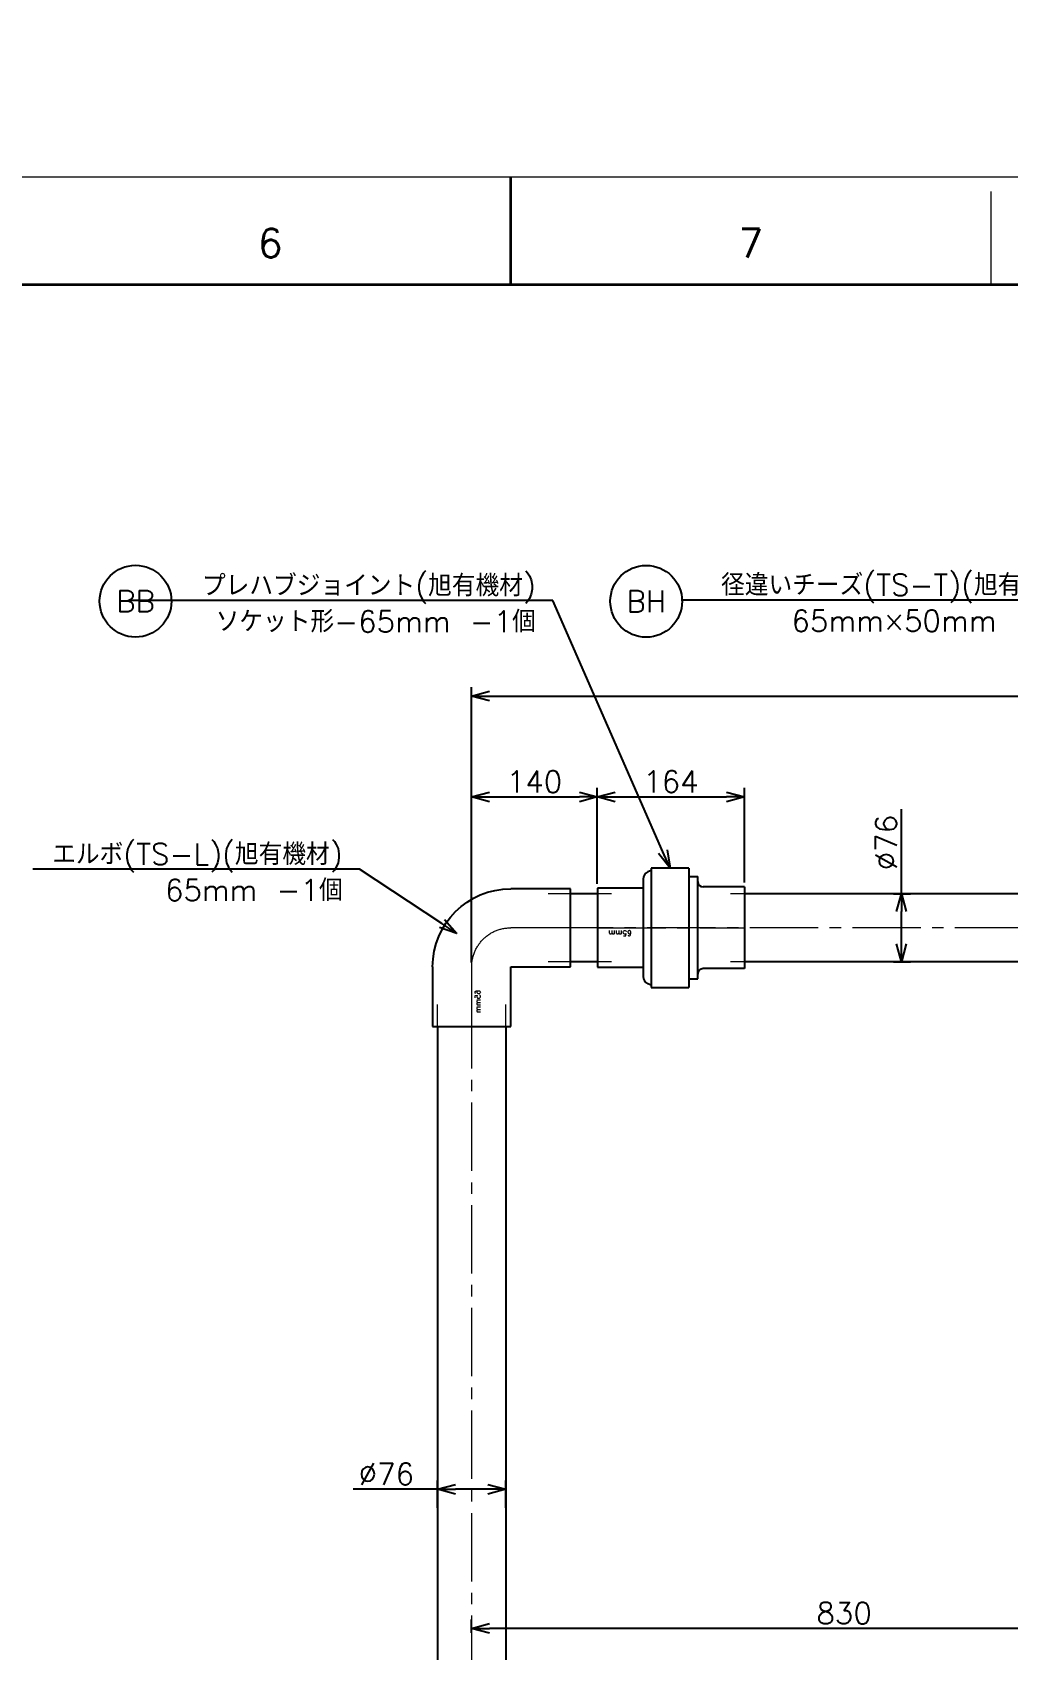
# Model space of a CAD drawing. Header units: millimetres. Extents: x -8731 to 85711, y -14522 to 31379.
# Drawn here: x 46211 to 47297, y 3425 to 5226 of the extents above; entities that cross this region are included whole.
import ezdxf
from ezdxf import colors
from ezdxf.entities.mleader import LeaderData, LeaderLine
from ezdxf.enums import TextEntityAlignment as Align
from ezdxf.math import Vec2, Vec3

# ---------------------------------------------------------------- set-up
doc = ezdxf.new("R2010")
doc.units = ezdxf.units.MM
doc.header["$LTSCALE"] = 4
doc.header["$PDMODE"] = 99
doc.header["$PDSIZE"] = 1
doc.linetypes.add('CENTER2', pattern=[28.575, 19.05, -3.175, 3.175, -3.175])
for name, color, linetype, lineweight in [('05_CENTER', 4, 'CENTER2', 13), ('08_DIM', 3, 'Continuous', 13), ('90_FRAME', 5, 'Continuous', 35)]:
    doc.layers.add(name, color=color, linetype=linetype, lineweight=lineweight)
doc.layers.add('10_DRAFT', color=8, linetype='Continuous', lineweight=0, plot=False)
doc.layers.add('91_BLANK', color=5, linetype='Continuous', lineweight=0, plot=False)
doc.styles.add('KSS_TXT', font='txt.shx', dxfattribs={"bigfont": 'extfont2.shx'})
doc.styles.get("Standard").update_dxf_attribs({"font": 'txt.shx', "bigfont": 'extfont2.shx'})
doc.dimstyles.new('KSS_DIM', dxfattribs={"dimscale": 3, "dimtxt": 3, "dimasz": 2.5, "dimexe": 1.25, "dimexo": 0.625, "dimtad": 1, "dimdsep": 46, "dimtxsty": 'KSS_TXT', "dimblk": 'OPEN30', "dimcen": 0, "dimazin": 2, "dimtfac": 0.75, "dimtmove": 0, "dimatfit": 3, "dimldrblk": 'OPEN30', "dimfxl": 1, "dimtolj": 1, "dimarcsym": 0})

# ---------------------------------------------------------------- blocks, each defined once
blk = doc.blocks.new('AM_BALLOON1')
at = {"transparency": 16777216}
blk.add_circle((0, 0), 5, dxfattribs=at)
blk.add_attdef('B_NUMBER', text='', height=3, dxfattribs=at).set_placement((0, 0), align=Align.MIDDLE_CENTER)
blk = doc.blocks.new('_OPEN')
at = {"color": 0, "linetype": 'ByBlock'}
for p, q in [((-1, 0.167), (0, 0)), ((0, 0), (-1, -0.167)), ((0, 0), (-1, 0))]:
    blk.add_line(p, q, dxfattribs=at)
blk = doc.blocks.new('_Open30')
at = {"color": 0, "linetype": 'ByBlock', "lineweight": -2}
for p, q in [((-1, 0.268), (0, 0)), ((0, 0), (-1, -0.268)), ((0, 0), (-1, 0))]:
    blk.add_line(p, q, dxfattribs=at)
blk = doc.blocks.new('*D1311')
at = {"layer": '08_DIM', "color": 0, "lineweight": -2, "transparency": 16777216}
for p, q in [((46700.1, 4190.3), (46700.1, 4497)), ((46720.1, 4487), (48941.7, 4487)), ((48961.7, 4233.8), (48961.7, 4497))]:
    blk.add_line(p, q, dxfattribs=at)
at = {"layer": 'Defpoints', "color": 0, "transparency": 16777216}
for p in [(48961.7, 4487), (48961.7, 4228.8), (46700.1, 4185.3)]:
    blk.add_point(p, dxfattribs=at)
at = {"layer": '08_DIM', "color": 0, "lineweight": -2, "transparency": 16777216, "xscale": 20, "yscale": 20, "zscale": 20, "rotation": 180}
blk.add_blockref('_Open30', (46700.1, 4487), dxfattribs=at)
at = {"layer": '08_DIM', "color": 0, "lineweight": -2, "transparency": 16777216, "xscale": 20, "yscale": 20, "zscale": 20}
blk.add_blockref('_Open30', (48961.7, 4487), dxfattribs=at)
at = {"layer": '08_DIM', "color": 0, "transparency": 16777216, "insert": (47830.9, 4504), "char_height": 24, "attachment_point": 5, "style": 'KSS_TXT'}
blk.add_mtext('\\A1;(2262)', dxfattribs=at)
blk = doc.blocks.new('*D1312')
at = {"layer": '08_DIM', "color": 0, "lineweight": -2, "transparency": 16777216}
for p, q in [((46840.1, 4277.8), (46840.1, 4384.6)), ((47004.1, 4279.3), (47004.1, 4384.6)), ((46860.1, 4374.6), (46984.1, 4374.6))]:
    blk.add_line(p, q, dxfattribs=at)
at = {"layer": 'Defpoints', "color": 0, "transparency": 16777216}
for p in [(47004.1, 4374.6), (46840.1, 4272.8), (47004.1, 4274.3)]:
    blk.add_point(p, dxfattribs=at)
at = {"layer": '08_DIM', "color": 0, "lineweight": -2, "transparency": 16777216, "xscale": 20, "yscale": 20, "zscale": 20, "rotation": 180}
blk.add_blockref('_Open30', (46840.1, 4374.6), dxfattribs=at)
at = {"layer": '08_DIM', "color": 0, "lineweight": -2, "transparency": 16777216, "xscale": 20, "yscale": 20, "zscale": 20}
blk.add_blockref('_Open30', (47004.1, 4374.6), dxfattribs=at)
at = {"layer": '08_DIM', "color": 0, "transparency": 16777216, "insert": (46922.1, 4391.6), "char_height": 24, "attachment_point": 5, "style": 'KSS_TXT'}
blk.add_mtext('\\A1;164', dxfattribs=at)
blk = doc.blocks.new('*D1313')
at = {"layer": '08_DIM', "color": 0, "lineweight": -2, "transparency": 16777216}
for p, q in [((46700.1, 4190.3), (46700.1, 4384.6)), ((46840.1, 4277.8), (46840.1, 4384.6)), ((46720.1, 4374.6), (46820.1, 4374.6))]:
    blk.add_line(p, q, dxfattribs=at)
at = {"layer": 'Defpoints', "color": 0, "transparency": 16777216}
for p in [(46840.1, 4374.6), (46840.1, 4272.8), (46700.1, 4185.3)]:
    blk.add_point(p, dxfattribs=at)
at = {"layer": '08_DIM', "color": 0, "lineweight": -2, "transparency": 16777216, "xscale": 20, "yscale": 20, "zscale": 20, "rotation": 180}
blk.add_blockref('_Open30', (46700.1, 4374.6), dxfattribs=at)
at = {"layer": '08_DIM', "color": 0, "lineweight": -2, "transparency": 16777216, "xscale": 20, "yscale": 20, "zscale": 20}
blk.add_blockref('_Open30', (46840.1, 4374.6), dxfattribs=at)
at = {"layer": '08_DIM', "color": 0, "transparency": 16777216, "insert": (46770.1, 4391.6), "char_height": 24, "attachment_point": 5, "style": 'KSS_TXT'}
blk.add_mtext('\\A1;140', dxfattribs=at)
blk = doc.blocks.new('*D1329')
at = {"layer": '08_DIM', "color": 0, "lineweight": -2, "transparency": 16777216}
for p, q in [((47530.1, 3633.1), (47530.1, 3438.3)), ((46700.1, 3443.3), (46700.1, 3458.3)), ((47510.1, 3448.3), (46720.1, 3448.3))]:
    blk.add_line(p, q, dxfattribs=at)
at = {"layer": 'Defpoints', "color": 0, "transparency": 16777216}
for p in [(47530.1, 3638.1), (46700.1, 3448.3), (46700.1, 3438.3)]:
    blk.add_point(p, dxfattribs=at)
at = {"layer": '08_DIM', "color": 0, "lineweight": -2, "transparency": 16777216, "xscale": 20, "yscale": 20, "zscale": 20, "rotation": 180}
blk.add_blockref('_Open30', (46700.1, 3448.3), dxfattribs=at)
at = {"layer": '08_DIM', "color": 0, "lineweight": -2, "transparency": 16777216, "xscale": 20, "yscale": 20, "zscale": 20}
blk.add_blockref('_Open30', (47530.1, 3448.3), dxfattribs=at)
at = {"layer": '08_DIM', "color": 0, "transparency": 16777216, "insert": (47115.1, 3465.3), "char_height": 24, "attachment_point": 5, "style": 'KSS_TXT'}
blk.add_mtext('\\A1;830', dxfattribs=at)
blk = doc.blocks.new('*D1332')
at = {"layer": '08_DIM', "color": 0, "lineweight": -2, "transparency": 16777216}
for p, q in [((47179, 4266.8), (47179, 4360.8)), ((47170.2, 4266.8), (47189, 4266.8)), ((47179, 4210.8), (47179, 4246.8)), ((47170.2, 4190.8), (47189, 4190.8))]:
    blk.add_line(p, q, dxfattribs=at)
at = {"layer": 'Defpoints', "color": 0, "transparency": 16777216}
for p in [(47165.2, 4266.8), (47179, 4266.8), (47165.2, 4190.8)]:
    blk.add_point(p, dxfattribs=at)
at = {"layer": '08_DIM', "color": 0, "lineweight": -2, "transparency": 16777216, "xscale": 20, "yscale": 20, "zscale": 20}
for p, rotation in [((47179, 4266.8), 90), ((47179, 4190.8), 270)]:
    blk.add_blockref('_Open30', p, dxfattribs=dict(at, rotation=rotation))
at = {"layer": '08_DIM', "color": 0, "transparency": 16777216, "insert": (47162, 4323.8), "char_height": 24, "attachment_point": 5, "rotation": 90, "style": 'KSS_TXT'}
blk.add_mtext('\\A1;%%C76', dxfattribs=at)
blk = doc.blocks.new('*D1333')
at = {"layer": '08_DIM', "color": 0, "lineweight": -2, "transparency": 16777216}
for p, q in [((46662.1, 3582.6), (46662.1, 3613.3)), ((46738.1, 3582.6), (46738.1, 3613.3)), ((46662.1, 3603.3), (46568.1, 3603.3)), ((46718.1, 3603.3), (46682.1, 3603.3))]:
    blk.add_line(p, q, dxfattribs=at)
at = {"layer": 'Defpoints', "color": 0, "transparency": 16777216}
for p in [(46662.1, 3603.3), (46662.1, 3577.6), (46738.1, 3577.6)]:
    blk.add_point(p, dxfattribs=at)
at = {"layer": '08_DIM', "color": 0, "lineweight": -2, "transparency": 16777216, "xscale": 20, "yscale": 20, "zscale": 20, "rotation": 180}
blk.add_blockref('_Open30', (46662.1, 3603.3), dxfattribs=at)
at = {"layer": '08_DIM', "color": 0, "lineweight": -2, "transparency": 16777216, "xscale": 20, "yscale": 20, "zscale": 20}
blk.add_blockref('_Open30', (46738.1, 3603.3), dxfattribs=at)
at = {"layer": '08_DIM', "color": 0, "transparency": 16777216, "insert": (46605.1, 3620.3), "char_height": 24, "attachment_point": 5, "style": 'KSS_TXT'}
blk.add_mtext('\\A1;%%C76', dxfattribs=at)
blk = doc.blocks.new('エルボ(TS-L)-65mma_1_1_1')
at = {"color": 0}
for p, q in [((-66.5, 43.5), (0, 43.5)), ((0, 43.5), (0, -43.5)), ((-153.5, -110), (-153.5, -43.5)), ((-66.5, -43.5), (-66.5, -110)), ((0, -43.5), (-66.5, -43.5)), ((-66.5, -110), (-153.5, -110))]:
    blk.add_line(p, q, dxfattribs=at)
blk.add_arc((-66.5, -43.5), 87, 90, 180, dxfattribs=at)
at = {"layer": '05_CENTER', "color": 0}
for p, q in [((0, 0), (-66.5, 0)), ((-110, -110), (-110, -43.5))]:
    blk.add_line(p, q, dxfattribs=at)
blk.add_arc((-66.5, -43.5), 43.5, 90, 180, dxfattribs=at)
at = {"layer": '10_DRAFT'}
for p, q in [((0, 38), (-24.6, 38)), ((0, -38), (-24.6, -38)), ((-148, -110), (-148, -85.4)), ((-72, -110), (-72, -85.4))]:
    blk.add_line(p, q, dxfattribs=at)
at = {"layer": '10_DRAFT', "style": 'KSS_TXT'}
blk.add_text('65mm', height=6, dxfattribs=at).set_placement((-41, -9.7))
blk = doc.blocks.new('プレハブジョイント-ソケット形-65mma_1_1_1')
at = {"color": 0}
for p, q in [((-102, 57), (-112, 57)), ((-112, 57), (-112, -57)), ((-60, 66.5), (-102, 66.5)), ((-102, -66.5), (-102, 66.5)), ((-60, -66.5), (-60, 66.5)), ((-60, 64), (-56.3, 62.4)), ((-51, -54.2), (-51, 54.2)), ((-164, 45.5), (-118, 45.5)), ((-164, -45.5), (-164, 45.5)), ((0, 44), (-51, 44)), ((0, -44), (0, 44)), ((-164, -45.5), (-118, -45.5)), ((-51, -44), (0, -44)), ((-102, -57), (-112, -57)), ((-112, -57), (-112, -57)), ((-102, -66.5), (-60, -66.5)), ((-60, -64), (-56.3, -62.4))]:
    blk.add_line(p, q, dxfattribs=at)
for centre, radius, start, end in [((-60, 54.2), 9, 0, 66.0375), ((-118, 51.5), 6, 270, 0), ((-118, -51.5), 6, 0, 90), ((-60, -54.2), 9, 293.9625, 0)]:
    blk.add_arc(centre, radius, start, end, dxfattribs=at)
at = {"layer": '05_CENTER', "color": 0}
blk.add_line((0, 0), (-164, 0), dxfattribs=at)
at = {"layer": '10_DRAFT'}
for p, q in [((-164, 38), (-148.4, 38)), ((-15.6, 38), (0, 38)), ((-164, -38), (-148.4, -38)), ((-15.6, -38), (0, -38))]:
    blk.add_line(p, q, dxfattribs=at)
at = {"layer": '10_DRAFT', "style": 'KSS_TXT'}
blk.add_text('65mm', height=6, dxfattribs=at).set_placement((-38.3, 2.9))
blk = doc.blocks.new('A$C3C656437_1_1_1')
for p, q in [((-40, 1958), (-70, 1958)), ((549, 1958), (124, 1958)), ((-40, 1882), (-70, 1882)), ((549, 1882), (124, 1882))]:
    blk.add_line(p, q)
at = {"color": 0}
for p, q in [((-218, 1810), (-218, 849)), ((-142, 1810), (-142, 849))]:
    blk.add_line(p, q, dxfattribs=at)
at = {"layer": '05_CENTER'}
for p, q in [((549, 1920), (-70, 1920)), ((-180, 849), (-180, 1810))]:
    blk.add_line(p, q, dxfattribs=at)
at = {"color": 4, "rotation": 180}
blk.add_blockref('プレハブジョイント-ソケット形-65mma_1_1_1', (-40, 1920), dxfattribs=at)
at = {"color": 4, "xscale": -1, "rotation": 90}
blk.add_blockref('エルボ(TS-L)-65mma_1_1_1', (-180, 1810), dxfattribs=at)

msp = doc.modelspace()

# ---------------------------------------------------------------- linework, layer by layer
at = {"layer": '90_FRAME'}
msp.add_line((46743.40666, 5064.94255), (46743.40666, 4945.24712), dxfattribs=at)
at = {"layer": '90_FRAME', "color": 4, "lineweight": 13}
msp.add_line((47278.8739, 4945.24712), (47278.8739, 5048.94255), dxfattribs=at)
at = {"layer": '90_FRAME'}
msp.add_lwpolyline([(43637.83455, 504.81597), (49848.97878, 504.81597), (49848.97878, 4945.24712), (43637.83455, 4945.24712)], close=True, dxfattribs=at)
at = {"layer": '91_BLANK'}
msp.add_lwpolyline([(43327.06733, 401.58415), (49952.67421, 401.58415), (49952.67421, 5064.94255), (43327.06733, 5064.94255)], close=True, dxfattribs=at)

# ---------------------------------------------------------------- block references
msp.add_blockref('A$C3C656437_1_1_1', (46880.13809, 2308.81075))

# ---------------------------------------------------------------- texts
at = {"layer": '90_FRAME', "color": 0, "lineweight": 13, "style": 'KSS_TXT'}
for s, p in [('6', (46475.67304, 4965.90069)), ('7', (47011.14028, 4965.90069))]:
    msp.add_text(s, height=32, dxfattribs=at).set_placement(p, align=Align.BOTTOM_CENTER)

# ---------------------------------------------------------------- dimensions: what is measured, and where the dimension line sits
at = {"layer": '08_DIM'}
dim = msp.add_linear_dim(base=(48961.67809, 4486.96123), p1=(46700.13809, 4185.31074), p2=(48961.67809, 4228.81072), text='(<>)', dimstyle='KSS_DIM', override={"dimscale": 8, "dimdec": 0, "dimarcsym": 1}, dxfattribs=at)
dim.commit()
dim.dimension.update_dxf_attribs({"geometry": '*D1311', "text_midpoint": (47830.90809, 4503.96123)})
for base, p1, p2, override, picture, middle in [((46840.13809, 4374.5986), (46700.13809, 4185.31074), (46840.13809, 4272.81075), {"dimscale": 8, "dimarcsym": 1}, '*D1313', (46770.13809, 4391.5986)), ((47004.13809, 4374.5986), (46840.13809, 4272.81075), (47004.13809, 4274.31075), {"dimscale": 8, "dimarcsym": 1}, '*D1312', (46922.13809, 4391.5986)), ((46700.1381, 3448.33101), (47530.13809, 3638.0903), (46700.1381, 3438.33101), {"dimscale": 8}, '*D1329', (47115.1381, 3465.33101))]:
    dim = msp.add_linear_dim(base=base, p1=p1, p2=p2, dimstyle='KSS_DIM', override=override, dxfattribs=at)
    dim.commit()
    dim.dimension.update_dxf_attribs({"geometry": picture, "text_midpoint": middle})
dim = msp.add_linear_dim(base=(47179.01026, 4266.81075), p1=(47165.21114, 4190.81075), p2=(47165.21114, 4266.81075), angle=270, text='%%C<>', dimstyle='KSS_DIM', override={"dimscale": 8}, dxfattribs=at)
dim.commit()
dim.dimension.update_dxf_attribs({"geometry": '*D1332', "text_midpoint": (47179.01026, 4323.81075), "dimtype": 160})
dim = msp.add_linear_dim(base=(46662.13809, 3603.31147), p1=(46738.13809, 3577.63222), p2=(46662.13809, 3577.63222), text='%%C<>', dimstyle='KSS_DIM', override={"dimscale": 8}, dxfattribs=at)
dim.commit()
dim.dimension.update_dxf_attribs({"geometry": '*D1333', "text_midpoint": (46605.13809, 3603.31147), "dimtype": 160})

# ---------------------------------------------------------------- leaders
ml = msp.add_multileader_block('Standard', dxfattribs=at)
ml.set_content('AM_BALLOON1', color=256, scale=15)
ml.set_attribute('B_NUMBER', 'D', width=0)
ml.set_leader_properties(color=256, linetype='ByLayer', lineweight=-1)
ml.set_arrow_properties(name='OPEN')
ml.build(insert=Vec2(0, 0))
ml.multileader.update_dxf_attribs({"leader_type": 0, "has_dogleg": 0, "text_right_attachment_type": 6, "dogleg_length": 0, "arrow_head_size": 30, "scale": 15, "block_connection_type": 1})
ctx = ml.context
ctx.base_point, ctx.scale, ctx.char_height, ctx.arrow_head_size, ctx.landing_gap_size, ctx.plane_origin = Vec3(71378.15101, 6803.23474), 15, 60, 30, 30, Vec3(71378.15101, 6803.23474)
ctx.right_attachment, ctx.attachment_type = 6, 1
notes = []
notes.append((ctx, [(0, (0, 0, 0), (0, 0), (1, 0), 1, [])]))
ctx.block.insert = Vec3(71378.15101, 6803.23474)
ml = msp.add_multileader_block('Standard', dxfattribs=at)
ml.set_content('AM_BALLOON1', color=256, scale=8)
ml.set_attribute('B_NUMBER', 'BB', width=0)
ml.set_leader_properties(color=256, linetype='ByLayer', lineweight=-1)
ml.set_arrow_properties(name='OPEN')
ml.build(insert=Vec2(0, 0))
ml.multileader.update_dxf_attribs({"leader_type": 0, "has_dogleg": 0, "text_right_attachment_type": 6, "dogleg_length": 0, "arrow_head_size": 16, "scale": 8, "block_connection_type": 1})
ctx = ml.context
ctx.base_point, ctx.scale, ctx.char_height, ctx.arrow_head_size, ctx.landing_gap_size, ctx.plane_origin = Vec3(46325.59114, 4592.67863), 8, 32, 16, 16, Vec3(46325.59114, 4592.67863)
ctx.right_attachment, ctx.attachment_type = 6, 1
notes.append((ctx, [(0, (0, 0, 0), (0, 0), (1, 0), 1, [])]))
ctx.block.insert = Vec3(46325.59114, 4592.67863)
ml = msp.add_multileader_block('Standard', dxfattribs=at)
ml.set_content('AM_BALLOON1', color=256, scale=8)
ml.set_attribute('B_NUMBER', 'BH', width=0)
ml.set_leader_properties(color=256, linetype='ByLayer', lineweight=-1)
ml.set_arrow_properties(name='OPEN')
ml.build(insert=Vec2(0, 0))
ml.multileader.update_dxf_attribs({"leader_type": 0, "has_dogleg": 0, "text_right_attachment_type": 6, "dogleg_length": 0, "arrow_head_size": 16, "scale": 8, "block_connection_type": 1})
ctx = ml.context
ctx.base_point, ctx.scale, ctx.char_height, ctx.arrow_head_size, ctx.landing_gap_size, ctx.plane_origin = Vec3(46894.55259, 4592.54024), 8, 32, 16, 16, Vec3(46894.55259, 4592.54024)
ctx.right_attachment, ctx.attachment_type = 6, 1
notes.append((ctx, [(0, (0, 0, 0), (0, 0), (1, 0), 1, [])]))
ctx.block.insert = Vec3(46894.55259, 4592.54024)
at = {"layer": '08_DIM', "color": 4}
ml = msp.add_multileader_mtext('Standard', dxfattribs=at)
ml.set_content('プレハブジョイント(旭有機材)\\Pソケット形-65mm -1個', color=4)
ml.set_leader_properties()
ml.set_arrow_properties(name='OPEN30')
ml.build(insert=Vec2(0, 0))
ml.multileader.update_dxf_attribs({"text_left_attachment_type": 6, "text_right_attachment_type": 6, "dogleg_length": 0.36, "arrow_head_size": 20, "scale": 8})
ctx = ml.context
ctx.base_point, ctx.scale, ctx.char_height, ctx.arrow_head_size, ctx.landing_gap_size, ctx.plane_origin = Vec3(46357.21815, 4593.25604), 8, 24, 20, 16, Vec3(48559.07205, 3944.1834)
ctx.left_attachment, ctx.right_attachment, ctx.text_align_type = 6, 6, 2
notes.append((ctx, [(0, (1, 1, 0), (46790.49815, 4593.25604), (-1, 0), 2.88, [(0, [(46921.13809, 4295.31075)], 0, [])])]))
ctx.mtext.insert, ctx.mtext.alignment, ctx.mtext.flow_direction = Vec3(46771.61815, 4622.05604), 3, 5
ml = msp.add_multileader_mtext('Standard', dxfattribs=at)
ml.set_content('径違いチーズ(TS-T)(旭有機材)\\P65mm×50mm -2個', color=4)
ml.set_leader_properties()
ml.set_arrow_properties(name='OPEN30')
ml.build(insert=Vec2(0, 0))
ml.multileader.update_dxf_attribs({"text_left_attachment_type": 6, "text_right_attachment_type": 6, "dogleg_length": 0.36, "arrow_head_size": 20, "scale": 8})
ctx = ml.context
ctx.base_point, ctx.scale, ctx.char_height, ctx.arrow_head_size, ctx.landing_gap_size, ctx.plane_origin = Vec3(46923.85561, 4593.93944), 8, 24, 20, 16, Vec3(49131.33591, 3921.1834)
ctx.left_attachment, ctx.right_attachment, ctx.text_align_type = 6, 6, 2
notes.append((ctx, [(0, (1, 1, 0), (47398.73561, 4593.93944), (-1, 0), 2.88, [(0, [(47493.40194, 4272.31075)], 0, [])])]))
ctx.mtext.insert, ctx.mtext.alignment, ctx.mtext.flow_direction = Vec3(47379.85561, 4622.73944), 3, 5
at = {"layer": '08_DIM'}
ml = msp.add_multileader_block('Standard', dxfattribs=at)
ml.set_content('AM_BALLOON1', color=256, scale=8)
ml.set_attribute('B_NUMBER', 'BC', width=0)
ml.set_leader_properties(color=256, linetype='ByLayer', lineweight=-1)
ml.set_arrow_properties(name='OPEN')
ml.build(insert=Vec2(0, 0))
ml.multileader.update_dxf_attribs({"leader_type": 0, "has_dogleg": 0, "text_right_attachment_type": 6, "dogleg_length": 0, "arrow_head_size": 16, "scale": 8, "block_connection_type": 1})
ctx = ml.context
ctx.base_point, ctx.scale, ctx.char_height, ctx.arrow_head_size, ctx.landing_gap_size, ctx.plane_origin = Vec3(49608.5399, 4409.8042), 8, 32, 16, 16, Vec3(49608.5399, 4409.8042)
ctx.right_attachment, ctx.attachment_type = 6, 1
notes.append((ctx, [(0, (0, 0, 0), (0, 0), (1, 0), 1, [])]))
ctx.block.insert = Vec3(49608.5399, 4409.8042)
ml = msp.add_multileader_block('Standard', dxfattribs=at)
ml.set_content('AM_BALLOON1', color=256, scale=8)
ml.set_attribute('B_NUMBER', 'AS', width=0)
ml.set_leader_properties(color=256, linetype='ByLayer', lineweight=-1)
ml.set_arrow_properties(name='OPEN')
ml.build(insert=Vec2(0, 0))
ml.multileader.update_dxf_attribs({"leader_type": 0, "has_dogleg": 0, "text_right_attachment_type": 6, "dogleg_length": 0, "arrow_head_size": 16, "scale": 8, "block_connection_type": 1})
ctx = ml.context
ctx.base_point, ctx.scale, ctx.char_height, ctx.arrow_head_size, ctx.landing_gap_size, ctx.plane_origin = Vec3(49369.09934, 4301.67194), 8, 32, 16, 16, Vec3(49369.09934, 4301.67194)
ctx.right_attachment, ctx.attachment_type = 6, 1
notes.append((ctx, [(0, (0, 0, 0), (0, 0), (1, 0), 1, [])]))
ctx.block.insert = Vec3(49369.09934, 4301.67194)
at = {"layer": '08_DIM', "color": 4}
ml = msp.add_multileader_mtext('Standard', dxfattribs=at)
ml.set_content('エルボ(TS-L)(旭有機材)\\P65mm -1個', color=4)
ml.set_leader_properties()
ml.set_arrow_properties(name='OPEN30')
ml.build(insert=Vec2(0, 0))
ml.multileader.update_dxf_attribs({"text_left_attachment_type": 6, "text_right_attachment_type": 6, "dogleg_length": 0.36, "arrow_head_size": 20, "scale": 8})
ctx = ml.context
ctx.base_point, ctx.scale, ctx.char_height, ctx.arrow_head_size, ctx.landing_gap_size, ctx.plane_origin = Vec3(46186.80236, 4294.00336), 8, 24, 20, 16, Vec3(48343.85626, 3644.93072)
ctx.left_attachment, ctx.right_attachment, ctx.text_align_type = 6, 6, 2
notes.append((ctx, [(0, (1, 1, 0), (46575.28236, 4294.00336), (-1, 0), 2.88, [(0, [(46683.75292, 4222.52574)], 0, [])])]))
ctx.mtext.insert, ctx.mtext.alignment, ctx.mtext.flow_direction = Vec3(46556.40236, 4322.80336), 3, 5
at = {"layer": '08_DIM'}
ml = msp.add_multileader_block('Standard', dxfattribs=at)
ml.set_content('AM_BALLOON1', color=256, scale=8)
ml.set_attribute('B_NUMBER', 'BE', width=0)
ml.set_leader_properties(color=256, linetype='ByLayer', lineweight=-1)
ml.set_arrow_properties(name='OPEN')
ml.build(insert=Vec2(0, 0))
ml.multileader.update_dxf_attribs({"leader_type": 0, "has_dogleg": 0, "text_right_attachment_type": 6, "dogleg_length": 0, "arrow_head_size": 16, "scale": 8, "block_connection_type": 1})
ctx = ml.context
ctx.base_point, ctx.scale, ctx.char_height, ctx.arrow_head_size, ctx.landing_gap_size, ctx.plane_origin = Vec3(49372.90878, 4160.77942), 8, 32, 16, 16, Vec3(49372.90878, 4160.77942)
ctx.right_attachment, ctx.attachment_type = 6, 1
notes.append((ctx, [(0, (0, 0, 0), (0, 0), (1, 0), 1, [])]))
ctx.block.insert = Vec3(49372.90878, 4160.77942)
ml = msp.add_multileader_block('Standard', dxfattribs=at)
ml.set_content('AM_BALLOON1', color=256, scale=8)
ml.set_attribute('B_NUMBER', 'AX', width=0)
ml.set_leader_properties(color=256, linetype='ByLayer', lineweight=-1)
ml.set_arrow_properties(name='OPEN')
ml.build(insert=Vec2(0, 0))
ml.multileader.update_dxf_attribs({"leader_type": 0, "has_dogleg": 0, "text_right_attachment_type": 6, "dogleg_length": 0, "arrow_head_size": 16, "scale": 8, "block_connection_type": 1})
ctx = ml.context
ctx.base_point, ctx.scale, ctx.char_height, ctx.arrow_head_size, ctx.landing_gap_size, ctx.plane_origin = Vec3(48710.5031, 3852.58785), 8, 32, 16, 16, Vec3(48710.5031, 3852.58785)
ctx.right_attachment, ctx.attachment_type = 6, 1
notes.append((ctx, [(0, (0, 0, 0), (0, 0), (1, 0), 1, [])]))
ctx.block.insert = Vec3(48710.5031, 3852.58785)
ml = msp.add_multileader_block('Standard', dxfattribs=at)
ml.set_content('AM_BALLOON1', color=256, scale=8)
ml.set_attribute('B_NUMBER', 'BA', width=0)
ml.set_leader_properties(color=256, linetype='ByLayer', lineweight=-1)
ml.set_arrow_properties(name='OPEN')
ml.build(insert=Vec2(0, 0))
ml.multileader.update_dxf_attribs({"leader_type": 0, "has_dogleg": 0, "text_right_attachment_type": 6, "dogleg_length": 0, "arrow_head_size": 16, "scale": 8, "block_connection_type": 1})
ctx = ml.context
ctx.base_point, ctx.scale, ctx.char_height, ctx.arrow_head_size, ctx.landing_gap_size, ctx.plane_origin = Vec3(47936.00164, 3642.76906), 8, 32, 16, 16, Vec3(47936.00164, 3642.76906)
ctx.right_attachment, ctx.attachment_type = 6, 1
notes.append((ctx, [(0, (0, 0, 0), (0, 0), (1, 0), 1, [])]))
ctx.block.insert = Vec3(47936.00164, 3642.76906)
ml = msp.add_multileader_block('Standard', dxfattribs=at)
ml.set_content('AM_BALLOON1', color=256, scale=15)
ml.set_attribute('B_NUMBER', 'A', width=0)
ml.set_leader_properties(color=256, linetype='ByLayer', lineweight=-1)
ml.set_arrow_properties(name='OPEN')
ml.build(insert=Vec2(0, 0))
ml.multileader.update_dxf_attribs({"leader_type": 0, "has_dogleg": 0, "text_right_attachment_type": 6, "dogleg_length": 0, "arrow_head_size": 30, "scale": 15, "block_connection_type": 1})
ctx = ml.context
ctx.base_point, ctx.scale, ctx.char_height, ctx.arrow_head_size, ctx.landing_gap_size, ctx.plane_origin = Vec3(74152.51725, 3585.67818), 15, 60, 30, 30, Vec3(74152.51725, 3585.67818)
ctx.right_attachment, ctx.attachment_type = 6, 1
notes.append((ctx, [(0, (0, 0, 0), (0, 0), (1, 0), 1, [])]))
ctx.block.insert = Vec3(74152.51725, 3585.67818)
ml = msp.add_multileader_block('Standard', dxfattribs=at)
ml.set_content('AM_BALLOON1', color=256, scale=8)
ml.set_attribute('B_NUMBER', 'AZ', width=0)
ml.set_leader_properties(color=256, linetype='ByLayer', lineweight=-1)
ml.set_arrow_properties(name='OPEN')
ml.build(insert=Vec2(0, 0))
ml.multileader.update_dxf_attribs({"leader_type": 0, "has_dogleg": 0, "text_right_attachment_type": 6, "dogleg_length": 0, "arrow_head_size": 16, "scale": 8, "block_connection_type": 1})
ctx = ml.context
ctx.base_point, ctx.scale, ctx.char_height, ctx.arrow_head_size, ctx.landing_gap_size, ctx.plane_origin = Vec3(48705.59317, 3577.18296), 8, 32, 16, 16, Vec3(48705.59317, 3577.18296)
ctx.right_attachment, ctx.attachment_type = 6, 1
notes.append((ctx, [(0, (0, 0, 0), (0, 0), (1, 0), 1, [])]))
ctx.block.insert = Vec3(48705.59317, 3577.18296)
for ctx, leaders in notes:
    for number, flags, end, landing, length, lines in leaders:
        leader = LeaderData()
        leader.index, (leader.has_last_leader_line, leader.has_dogleg_vector, leader.attachment_direction) = number, flags
        leader.last_leader_point, leader.dogleg_vector, leader.dogleg_length = Vec3(end), Vec3(landing), length
        for number, points, colour, breaks in lines:
            line = LeaderLine()
            line.index, line.vertices, line.color, line.breaks = number, Vec3.list(points), colors.encode_raw_color(colour), breaks
            leader.lines.append(line)
        ctx.leaders.append(leader)

doc.saveas('drawing.dxf')
